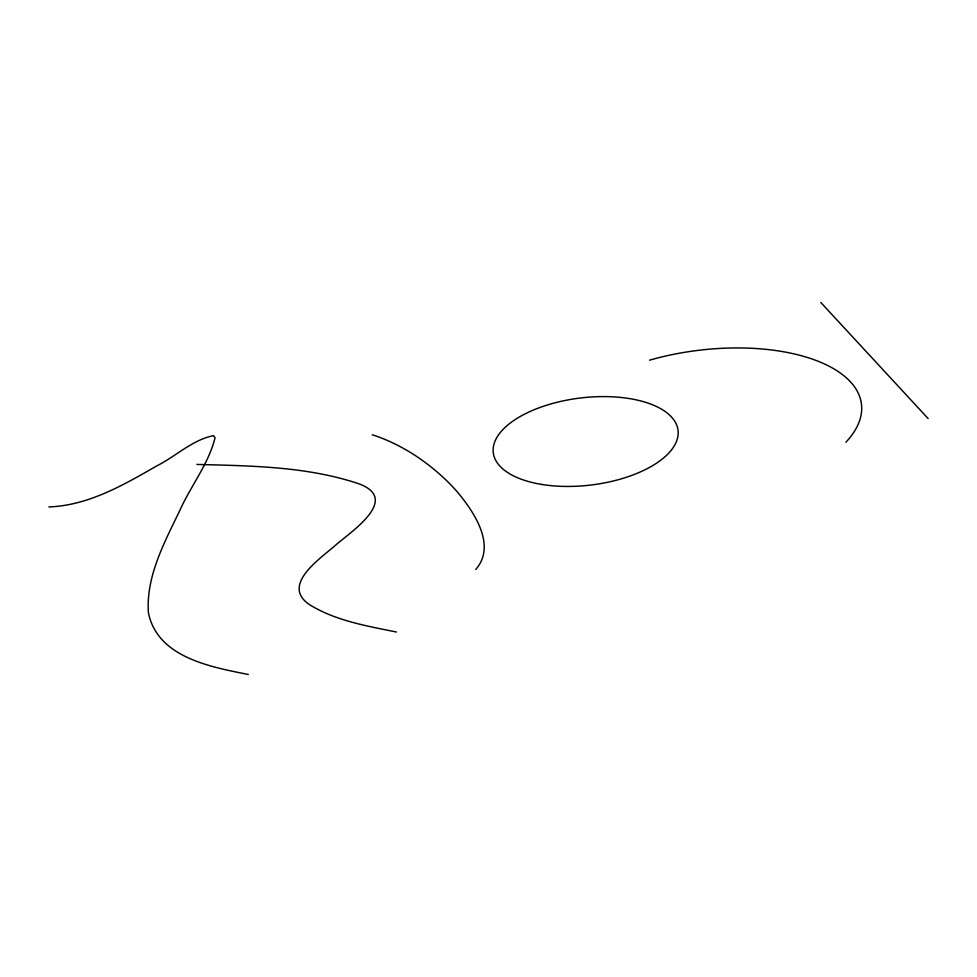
<?xml version="1.0" encoding="UTF-8"?>
<svg xmlns="http://www.w3.org/2000/svg" width="977" height="977" viewBox="0 0 977 977"><rect width="100%" height="100%" fill="white"/><g stroke="black" fill="none" stroke-linecap="round" stroke-linejoin="round"><path stroke-width="1.47" d="M475.75 569.469C496.511 545.862 474.541 512.742 458.286 493.067A516.686 243.358 -6.9 0 0 445.646 479.683C424.714 459.825 399.837 443.607 372.237 434.777M48.85 506.916C88.174 505.549 123.358 485.129 156.601 465.98C175.652 456.515 192.371 439.809 213.511 435.669L215.05 437.72C208.577 464.002 190.662 486.119 179.695 510.69C164.405 542.638 145.891 576.283 148.419 612.835C157.566 657.497 210.543 666.912 248.317 674.496M196.914 464.441C250.124 465.821 304.702 466.359 355.836 482.772C401.681 497.317 354.382 529.326 336.931 543.994C322.215 557.427 279.495 584.722 309.746 604.8C335.844 620.835 366.802 625.964 396.381 632.009M820.827 302.504L928.15 418.583M649.558 360.171A155.099 73.055 -6.9 0 1 820.362 362.162A155.099 73.055 -6.9 0 1 845.911 442.215M541.649 484.421A93.059 43.831 -6.9 0 0 678.148 431.602A93.059 43.831 -6.9 0 0 537.155 408.533A93.059 43.831 -6.9 0 0 541.649 484.421"/></g></svg>
